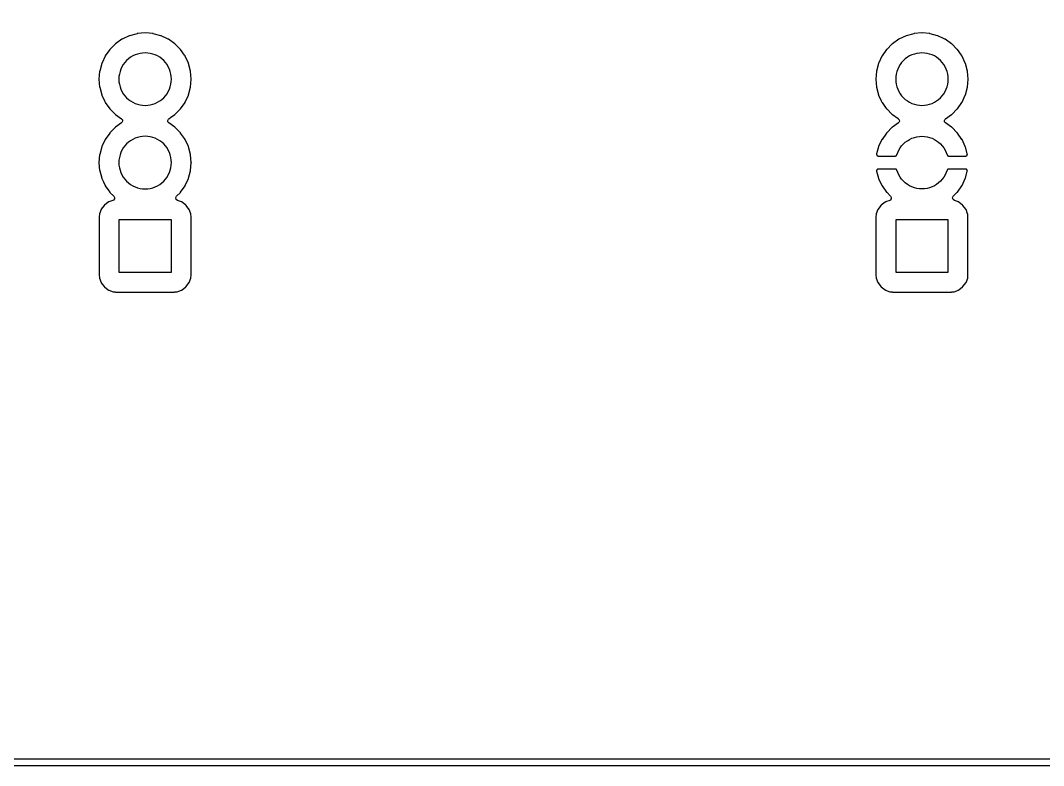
# Model space of a CAD drawing. Header units: metres. Extents: x 53 to 178, y -119 to -45.
# Drawn here: x 115.82 to 146.96, y -119.45 to -96.76 of the extents above; entities that cross this region are included whole.
import ezdxf

# ---------------------------------------------------------------- set-up
doc = ezdxf.new("R2010")
doc.units = ezdxf.units.M

msp = doc.modelspace()

# ---------------------------------------------------------------- linework, layer by layer
for points in [[(53.34, -44.911), (53.34, -119.171), (53.347, -119.204), (53.375, -119.236), (53.421, -119.25), (177.671, -119.25), (177.705, -119.243), (177.737, -119.215), (177.75, -119.169), (177.751, -118.531), (177.89, -44.91), (177.882, -44.876), (177.855, -44.844), (177.809, -44.83), (53.419, -44.83), (53.386, -44.837), (53.354, -44.865), (53.34, -44.911)], [(118.21, -101.093), (118.21, -101.093), (118.21, -101.094), (118.21, -101.095), (118.211, -101.096), (118.231, -101.332), (118.231, -101.333), (118.231, -101.334), (118.232, -101.336), (118.232, -101.337), (118.232, -101.337), (118.232, -101.338), (118.232, -101.339), (118.232, -101.34), (118.233, -101.34), (118.294, -101.569), (118.294, -101.57), (118.295, -101.571), (118.295, -101.572), (118.295, -101.573), (118.295, -101.573), (118.296, -101.575), (118.296, -101.576), (118.297, -101.577), (118.344, -101.678), (118.397, -101.791), (118.397, -101.791), (118.397, -101.792), (118.397, -101.792), (118.397, -101.792), (118.397, -101.792), (118.398, -101.794), (118.399, -101.795), (118.4, -101.797), (118.401, -101.799), (118.509, -101.953), (118.537, -101.992), (118.537, -101.993), (118.538, -101.994), (118.538, -101.995), (118.539, -101.995), (118.539, -101.995), (118.54, -101.996), (118.541, -101.997), (118.541, -101.998), (118.542, -101.999), (118.659, -102.116), (118.682, -102.158), (118.679, -102.198), (118.653, -102.234), (118.634, -102.244), (118.506, -102.291), (118.505, -102.292), (118.504, -102.292), (118.503, -102.293), (118.502, -102.293), (118.501, -102.294), (118.5, -102.294), (118.499, -102.295), (118.498, -102.295), (118.498, -102.295), (118.497, -102.296), (118.496, -102.297), (118.495, -102.297), (118.494, -102.298), (118.378, -102.384), (118.377, -102.386), (118.376, -102.387), (118.374, -102.388), (118.373, -102.389), (118.373, -102.389), (118.372, -102.39), (118.371, -102.392), (118.37, -102.393), (118.368, -102.394), (118.282, -102.51), (118.281, -102.511), (118.28, -102.512), (118.28, -102.514), (118.279, -102.515), (118.279, -102.515), (118.278, -102.516), (118.278, -102.517), (118.277, -102.518), (118.277, -102.518), (118.277, -102.519), (118.276, -102.52), (118.276, -102.521), (118.275, -102.522), (118.225, -102.657), (118.225, -102.658), (118.224, -102.659), (118.224, -102.66), (118.224, -102.661), (118.223, -102.662), (118.223, -102.663), (118.223, -102.664), (118.223, -102.665), (118.223, -102.666), (118.222, -102.667), (118.222, -102.668), (118.222, -102.669), (118.216, -102.729), (118.216, -102.73), (118.216, -102.731), (118.216, -102.731), (118.216, -102.732), (118.216, -102.732), (118.216, -102.733), (118.215, -102.734), (118.215, -104.53), (118.216, -104.531), (118.216, -104.532), (118.216, -104.533), (118.216, -104.534), (118.216, -104.535), (118.216, -104.535), (118.216, -104.535), (118.222, -104.595), (118.222, -104.596), (118.222, -104.597), (118.223, -104.598), (118.223, -104.599), (118.223, -104.6), (118.223, -104.601), (118.223, -104.602), (118.224, -104.603), (118.224, -104.604), (118.224, -104.605), (118.225, -104.606), (118.225, -104.607), (118.275, -104.742), (118.276, -104.743), (118.276, -104.744), (118.277, -104.745), (118.277, -104.746), (118.277, -104.746), (118.278, -104.747), (118.278, -104.748), (118.279, -104.749), (118.279, -104.749), (118.28, -104.75), (118.28, -104.752), (118.281, -104.753), (118.282, -104.754), (118.368, -104.87), (118.37, -104.871), (118.371, -104.872), (118.372, -104.874), (118.373, -104.875), (118.373, -104.875), (118.374, -104.876), (118.376, -104.877), (118.377, -104.878), (118.378, -104.88), (118.494, -104.966), (118.495, -104.967), (118.496, -104.968), (118.498, -104.968), (118.499, -104.969), (118.499, -104.969), (118.5, -104.97), (118.501, -104.97), (118.502, -104.971), (118.502, -104.971), (118.503, -104.971), (118.504, -104.972), (118.505, -104.972), (118.506, -104.973), (118.641, -105.023), (118.641, -105.023), (118.642, -105.023), (118.644, -105.024), (118.645, -105.024), (118.646, -105.024), (118.647, -105.025), (118.648, -105.025), (118.65, -105.025), (118.651, -105.025), (118.652, -105.026), (118.653, -105.026), (118.66, -105.027), (118.713, -105.032), (118.714, -105.032), (118.715, -105.032), (118.717, -105.032), (118.718, -105.033), (120.514, -105.033), (120.515, -105.032), (120.517, -105.032), (120.518, -105.032), (120.519, -105.032), (120.579, -105.026), (120.58, -105.026), (120.581, -105.026), (120.582, -105.025), (120.583, -105.025), (120.584, -105.025), (120.585, -105.025), (120.586, -105.025), (120.587, -105.024), (120.588, -105.024), (120.589, -105.024), (120.59, -105.023), (120.591, -105.023), (120.726, -104.973), (120.727, -104.972), (120.728, -104.972), (120.729, -104.971), (120.73, -104.971), (120.731, -104.97), (120.732, -104.97), (120.733, -104.969), (120.734, -104.968), (120.735, -104.968), (120.736, -104.967), (120.737, -104.967), (120.738, -104.966), (120.854, -104.88), (120.854, -104.879), (120.855, -104.878), (120.856, -104.877), (120.857, -104.877), (120.858, -104.876), (120.859, -104.875), (120.86, -104.874), (120.861, -104.873), (120.861, -104.872), (120.862, -104.871), (120.863, -104.87), (120.864, -104.87), (120.95, -104.754), (120.951, -104.753), (120.951, -104.752), (120.952, -104.751), (120.952, -104.75), (120.953, -104.749), (120.954, -104.748), (120.954, -104.747), (120.955, -104.746), (120.955, -104.745), (120.956, -104.744), (120.956, -104.743), (120.957, -104.742), (121.007, -104.607), (121.007, -104.606), (121.008, -104.605), (121.008, -104.604), (121.008, -104.603), (121.009, -104.602), (121.009, -104.601), (121.009, -104.6), (121.009, -104.599), (121.009, -104.598), (121.01, -104.597), (121.01, -104.596), (121.01, -104.595), (121.016, -104.535), (121.016, -104.534), (121.016, -104.533), (121.016, -104.531), (121.016, -104.53), (121.016, -102.734), (121.016, -102.733), (121.016, -102.731), (121.016, -102.73), (121.016, -102.729), (121.01, -102.669), (121.01, -102.668), (121.01, -102.667), (121.009, -102.666), (121.009, -102.665), (121.009, -102.664), (121.009, -102.663), (121.009, -102.662), (121.008, -102.661), (121.008, -102.66), (121.008, -102.659), (121.007, -102.658), (121.007, -102.657), (121.005, -102.652), (120.957, -102.522), (120.956, -102.521), (120.956, -102.52), (120.955, -102.519), (120.955, -102.518), (120.955, -102.518), (120.954, -102.517), (120.954, -102.516), (120.953, -102.515), (120.953, -102.515), (120.952, -102.514), (120.952, -102.512), (120.951, -102.511), (120.95, -102.51), (120.864, -102.394), (120.862, -102.393), (120.861, -102.392), (120.86, -102.39), (120.859, -102.389), (120.859, -102.389), (120.858, -102.388), (120.856, -102.387), (120.855, -102.386), (120.854, -102.384), (120.738, -102.298), (120.737, -102.297), (120.736, -102.296), (120.734, -102.296), (120.733, -102.295), (120.733, -102.295), (120.732, -102.294), (120.731, -102.294), (120.73, -102.293), (120.73, -102.293), (120.729, -102.293), (120.728, -102.292), (120.727, -102.292), (120.726, -102.291), (120.601, -102.245), (120.563, -102.216), (120.549, -102.178), (120.558, -102.135), (120.57, -102.118), (120.69, -101.999), (120.691, -101.998), (120.691, -101.997), (120.692, -101.996), (120.693, -101.996), (120.693, -101.995), (120.694, -101.994), (120.695, -101.993), (120.695, -101.992), (120.831, -101.799), (120.832, -101.798), (120.832, -101.797), (120.833, -101.796), (120.833, -101.795), (120.834, -101.794), (120.834, -101.793), (120.835, -101.792), (120.835, -101.791), (120.935, -101.577), (120.936, -101.576), (120.936, -101.575), (120.937, -101.574), (120.937, -101.573), (120.937, -101.572), (120.938, -101.571), (120.938, -101.57), (120.938, -101.569), (120.999, -101.34), (121, -101.339), (121, -101.338), (121, -101.337), (121, -101.336), (121, -101.335), (121.001, -101.334), (121.001, -101.333), (121.001, -101.332), (121.021, -101.096), (121.022, -101.095), (121.022, -101.094), (121.022, -101.093), (121.022, -101.092), (121.022, -101.091), (121.022, -101.09), (121.022, -101.089), (121.021, -101.088), (121.001, -100.852), (121.001, -100.851), (121.001, -100.85), (121, -100.849), (121, -100.848), (121, -100.847), (121, -100.846), (121, -100.845), (120.999, -100.844), (120.938, -100.615), (120.938, -100.614), (120.938, -100.613), (120.937, -100.612), (120.937, -100.611), (120.937, -100.61), (120.936, -100.609), (120.936, -100.608), (120.935, -100.607), (120.835, -100.393), (120.835, -100.392), (120.834, -100.391), (120.834, -100.39), (120.833, -100.389), (120.833, -100.388), (120.832, -100.387), (120.832, -100.386), (120.831, -100.385), (120.813, -100.36), (120.695, -100.192), (120.695, -100.191), (120.694, -100.19), (120.693, -100.189), (120.693, -100.188), (120.692, -100.188), (120.691, -100.187), (120.691, -100.186), (120.69, -100.185), (120.523, -100.018), (120.522, -100.017), (120.521, -100.017), (120.52, -100.016), (120.519, -100.015), (120.519, -100.015), (120.519, -100.014), (120.518, -100.014), (120.517, -100.013), (120.516, -100.013), (120.336, -99.887), (120.306, -99.849), (120.302, -99.809), (120.323, -99.768), (120.333, -99.76), (120.388, -99.721), (120.516, -99.631), (120.517, -99.631), (120.518, -99.63), (120.519, -99.629), (120.52, -99.629), (120.52, -99.628), (120.521, -99.627), (120.522, -99.627), (120.523, -99.626), (120.69, -99.459), (120.691, -99.458), (120.691, -99.457), (120.692, -99.456), (120.693, -99.456), (120.693, -99.455), (120.694, -99.454), (120.695, -99.453), (120.695, -99.452), (120.831, -99.259), (120.832, -99.258), (120.832, -99.257), (120.833, -99.256), (120.833, -99.255), (120.834, -99.254), (120.834, -99.253), (120.835, -99.252), (120.835, -99.251), (120.935, -99.037), (120.936, -99.036), (120.936, -99.035), (120.937, -99.034), (120.937, -99.033), (120.937, -99.032), (120.938, -99.031), (120.938, -99.03), (120.938, -99.029), (120.999, -98.8), (121, -98.799), (121, -98.798), (121, -98.797), (121, -98.796), (121, -98.795), (121.001, -98.794), (121.001, -98.793), (121.001, -98.792), (121.021, -98.556), (121.022, -98.555), (121.022, -98.554), (121.022, -98.553), (121.022, -98.552), (121.022, -98.551), (121.022, -98.55), (121.022, -98.549), (121.021, -98.548), (121.001, -98.312), (121.001, -98.311), (121.001, -98.31), (121, -98.309), (121, -98.308), (121, -98.307), (121, -98.306), (121, -98.305), (120.999, -98.304), (120.938, -98.075), (120.938, -98.074), (120.938, -98.073), (120.937, -98.072), (120.937, -98.071), (120.937, -98.07), (120.936, -98.069), (120.936, -98.068), (120.935, -98.067), (120.835, -97.853), (120.835, -97.852), (120.834, -97.851), (120.834, -97.85), (120.833, -97.849), (120.833, -97.848), (120.832, -97.847), (120.832, -97.846), (120.831, -97.845), (120.816, -97.825), (120.695, -97.652), (120.695, -97.651), (120.694, -97.65), (120.693, -97.649), (120.693, -97.648), (120.692, -97.648), (120.691, -97.647), (120.691, -97.646), (120.69, -97.645), (120.523, -97.478), (120.522, -97.477), (120.521, -97.477), (120.521, -97.476), (120.52, -97.475), (120.519, -97.475), (120.518, -97.474), (120.517, -97.473), (120.516, -97.473), (120.516, -97.473), (120.516, -97.473), (120.516, -97.473), (120.516, -97.473), (120.516, -97.473), (120.323, -97.337), (120.321, -97.336), (120.319, -97.335), (120.318, -97.334), (120.316, -97.333), (120.316, -97.333), (120.316, -97.333), (120.316, -97.333), (120.315, -97.333), (120.315, -97.333), (120.293, -97.322), (120.101, -97.233), (120.1, -97.232), (120.099, -97.232), (120.097, -97.231), (120.097, -97.231), (120.096, -97.231), (120.095, -97.231), (120.094, -97.23), (120.093, -97.23), (119.864, -97.169), (119.864, -97.168), (119.863, -97.168), (119.862, -97.168), (119.861, -97.168), (119.861, -97.168), (119.86, -97.168), (119.858, -97.167), (119.857, -97.167), (119.856, -97.167), (119.62, -97.147), (119.619, -97.146), (119.618, -97.146), (119.617, -97.146), (119.616, -97.146), (119.616, -97.146), (119.615, -97.146), (119.614, -97.146), (119.613, -97.146), (119.612, -97.147), (119.376, -97.167), (119.375, -97.167), (119.374, -97.167), (119.372, -97.168), (119.371, -97.168), (119.371, -97.168), (119.37, -97.168), (119.369, -97.168), (119.368, -97.168), (119.368, -97.169), (119.139, -97.23), (119.138, -97.23), (119.138, -97.23), (119.137, -97.231), (119.136, -97.231), (119.135, -97.231), (119.134, -97.232), (119.133, -97.232), (119.132, -97.232), (119.132, -97.232), (119.132, -97.232), (119.132, -97.233), (119.131, -97.233), (119.131, -97.233), (118.917, -97.333), (118.917, -97.333), (118.916, -97.333), (118.916, -97.333), (118.916, -97.333), (118.916, -97.333), (118.914, -97.334), (118.913, -97.335), (118.911, -97.336), (118.909, -97.337), (118.716, -97.473), (118.715, -97.473), (118.714, -97.474), (118.713, -97.475), (118.712, -97.475), (118.712, -97.476), (118.711, -97.477), (118.71, -97.477), (118.709, -97.478), (118.542, -97.645), (118.541, -97.646), (118.541, -97.647), (118.54, -97.648), (118.539, -97.648), (118.539, -97.649), (118.538, -97.65), (118.537, -97.651), (118.537, -97.652), (118.401, -97.845), (118.4, -97.847), (118.399, -97.849), (118.398, -97.85), (118.397, -97.852), (118.397, -97.852), (118.397, -97.852), (118.397, -97.852), (118.397, -97.853), (118.397, -97.853), (118.303, -98.054), (118.302, -98.056), (118.297, -98.067), (118.297, -98.067), (118.297, -98.068), (118.296, -98.068), (118.296, -98.068), (118.296, -98.068), (118.296, -98.069), (118.296, -98.07), (118.295, -98.071), (118.295, -98.072), (118.295, -98.073), (118.294, -98.074), (118.294, -98.074), (118.294, -98.075), (118.233, -98.304), (118.232, -98.304), (118.232, -98.305), (118.232, -98.306), (118.232, -98.307), (118.232, -98.307), (118.232, -98.308), (118.231, -98.31), (118.231, -98.311), (118.231, -98.312), (118.211, -98.548), (118.21, -98.549), (118.21, -98.55), (118.21, -98.551), (118.21, -98.552), (118.21, -98.552), (118.21, -98.553), (118.21, -98.554), (118.21, -98.555), (118.211, -98.556), (118.231, -98.792), (118.231, -98.793), (118.231, -98.794), (118.232, -98.796), (118.232, -98.797), (118.232, -98.797), (118.232, -98.798), (118.232, -98.799), (118.232, -98.8), (118.233, -98.8), (118.294, -99.029), (118.294, -99.03), (118.295, -99.031), (118.295, -99.032), (118.295, -99.033), (118.295, -99.033), (118.296, -99.035), (118.296, -99.036), (118.297, -99.037), (118.377, -99.208), (118.397, -99.251), (118.397, -99.251), (118.397, -99.252), (118.397, -99.252), (118.397, -99.252), (118.397, -99.252), (118.398, -99.254), (118.399, -99.255), (118.4, -99.257), (118.401, -99.259), (118.537, -99.452), (118.537, -99.452), (118.537, -99.452), (118.537, -99.452), (118.537, -99.452), (118.537, -99.452), (118.537, -99.453), (118.538, -99.454), (118.539, -99.455), (118.539, -99.456), (118.54, -99.457), (118.541, -99.457), (118.541, -99.458), (118.542, -99.459), (118.709, -99.626), (118.71, -99.627), (118.711, -99.627), (118.712, -99.628), (118.713, -99.629), (118.713, -99.629), (118.713, -99.63), (118.714, -99.63), (118.715, -99.631), (118.716, -99.631), (118.896, -99.757), (118.926, -99.795), (118.93, -99.835), (118.909, -99.876), (118.899, -99.884), (118.716, -100.013), (118.715, -100.013), (118.714, -100.014), (118.713, -100.015), (118.712, -100.015), (118.712, -100.016), (118.711, -100.017), (118.71, -100.017), (118.709, -100.018), (118.542, -100.185), (118.541, -100.186), (118.541, -100.187), (118.54, -100.188), (118.539, -100.188), (118.539, -100.189), (118.538, -100.19), (118.537, -100.191), (118.537, -100.192), (118.401, -100.385), (118.4, -100.387), (118.399, -100.389), (118.398, -100.39), (118.397, -100.392), (118.397, -100.392), (118.397, -100.392), (118.397, -100.392), (118.397, -100.393), (118.397, -100.393), (118.297, -100.607), (118.297, -100.607), (118.297, -100.608), (118.296, -100.608), (118.296, -100.608), (118.296, -100.608), (118.296, -100.609), (118.296, -100.61), (118.295, -100.611), (118.295, -100.612), (118.295, -100.613), (118.294, -100.614), (118.294, -100.614), (118.294, -100.615), (118.233, -100.844), (118.232, -100.844), (118.232, -100.845), (118.232, -100.846), (118.232, -100.847), (118.232, -100.847), (118.232, -100.848), (118.231, -100.85), (118.231, -100.851), (118.231, -100.852), (118.211, -101.088), (118.21, -101.089), (118.21, -101.09), (118.21, -101.091), (118.21, -101.092), (118.21, -101.092), (118.21, -101.093)], [(141.85, -98.553), (141.85, -98.553), (141.85, -98.554), (141.85, -98.555), (141.851, -98.556), (141.871, -98.792), (141.871, -98.793), (141.871, -98.794), (141.872, -98.796), (141.872, -98.797), (141.872, -98.797), (141.872, -98.798), (141.872, -98.799), (141.872, -98.8), (141.873, -98.8), (141.934, -99.029), (141.934, -99.03), (141.935, -99.031), (141.935, -99.032), (141.935, -99.033), (141.935, -99.033), (141.936, -99.035), (141.936, -99.036), (141.937, -99.037), (142.017, -99.208), (142.037, -99.251), (142.037, -99.251), (142.037, -99.252), (142.037, -99.252), (142.037, -99.252), (142.037, -99.252), (142.038, -99.254), (142.039, -99.255), (142.04, -99.257), (142.041, -99.259), (142.149, -99.413), (142.177, -99.452), (142.177, -99.453), (142.178, -99.454), (142.179, -99.455), (142.179, -99.456), (142.18, -99.456), (142.181, -99.457), (142.181, -99.458), (142.182, -99.459), (142.349, -99.626), (142.35, -99.627), (142.351, -99.627), (142.352, -99.628), (142.352, -99.629), (142.353, -99.629), (142.354, -99.63), (142.355, -99.631), (142.356, -99.631), (142.529, -99.753), (142.536, -99.758), (142.566, -99.795), (142.57, -99.835), (142.55, -99.876), (142.54, -99.884), (142.356, -100.013), (142.356, -100.013), (142.355, -100.014), (142.354, -100.015), (142.353, -100.016), (142.352, -100.017), (142.351, -100.018), (142.35, -100.019), (142.183, -100.186), (142.182, -100.186), (142.181, -100.187), (142.18, -100.188), (142.179, -100.189), (142.179, -100.189), (142.179, -100.19), (142.178, -100.191), (142.178, -100.191), (142.177, -100.192), (142.041, -100.386), (142.04, -100.387), (142.039, -100.389), (142.039, -100.39), (142.038, -100.392), (142.038, -100.392), (142.038, -100.392), (142.037, -100.393), (142.037, -100.393), (142.037, -100.393), (141.937, -100.607), (141.937, -100.608), (141.936, -100.61), (141.936, -100.611), (141.935, -100.612), (141.935, -100.613), (141.935, -100.614), (141.934, -100.616), (141.877, -100.829), (141.877, -100.83), (141.877, -100.831), (141.876, -100.832), (141.876, -100.833), (141.876, -100.834), (141.876, -100.835), (141.876, -100.837), (141.876, -100.838), (141.875, -100.839), (141.875, -100.84), (141.875, -100.841), (141.875, -100.842), (141.875, -100.842), (141.875, -100.843), (141.875, -100.844), (141.875, -100.846), (141.876, -100.847), (141.876, -100.848), (141.876, -100.849), (141.876, -100.851), (141.876, -100.852), (141.877, -100.853), (141.877, -100.854), (141.877, -100.855), (141.878, -100.857), (141.878, -100.858), (141.878, -100.859), (141.879, -100.86), (141.879, -100.861), (141.88, -100.862), (141.88, -100.863), (141.881, -100.864), (141.881, -100.866), (141.882, -100.867), (141.882, -100.868), (141.883, -100.869), (141.884, -100.87), (141.884, -100.871), (141.885, -100.872), (141.886, -100.873), (141.887, -100.874), (141.888, -100.875), (141.888, -100.876), (141.889, -100.876), (141.89, -100.877), (141.891, -100.878), (141.892, -100.879), (141.893, -100.88), (141.894, -100.881), (141.895, -100.881), (141.896, -100.882), (141.897, -100.883), (141.898, -100.884), (141.899, -100.884), (141.9, -100.885), (141.901, -100.886), (141.902, -100.886), (141.903, -100.887), (141.904, -100.887), (141.905, -100.888), (141.906, -100.888), (141.907, -100.889), (141.909, -100.889), (141.91, -100.889), (141.911, -100.89), (141.912, -100.89), (141.913, -100.891), (141.914, -100.891), (141.916, -100.891), (141.917, -100.891), (141.918, -100.891), (141.919, -100.892), (141.92, -100.892), (141.922, -100.892), (141.923, -100.892), (141.924, -100.892), (141.925, -100.892), (142.444, -100.892), (142.445, -100.892), (142.446, -100.892), (142.448, -100.892), (142.449, -100.892), (142.45, -100.892), (142.451, -100.891), (142.453, -100.891), (142.454, -100.891), (142.455, -100.891), (142.456, -100.89), (142.458, -100.89), (142.459, -100.89), (142.46, -100.889), (142.461, -100.889), (142.462, -100.888), (142.464, -100.888), (142.465, -100.887), (142.466, -100.887), (142.467, -100.886), (142.468, -100.886), (142.469, -100.885), (142.47, -100.884), (142.472, -100.884), (142.473, -100.883), (142.474, -100.882), (142.475, -100.881), (142.476, -100.881), (142.477, -100.88), (142.478, -100.879), (142.478, -100.878), (142.479, -100.877), (142.48, -100.876), (142.481, -100.875), (142.482, -100.874), (142.483, -100.873), (142.484, -100.872), (142.484, -100.871), (142.485, -100.87), (142.486, -100.869), (142.486, -100.868), (142.487, -100.867), (142.488, -100.866), (142.488, -100.865), (142.489, -100.864), (142.489, -100.862), (142.49, -100.861), (142.49, -100.86), (142.491, -100.859), (142.517, -100.786), (142.551, -100.715), (142.591, -100.648), (142.638, -100.585), (142.69, -100.526), (142.749, -100.474), (142.812, -100.427), (142.879, -100.387), (142.95, -100.353), (143.024, -100.327), (143.1, -100.307), (143.178, -100.296), (143.256, -100.292), (143.334, -100.296), (143.412, -100.307), (143.488, -100.327), (143.562, -100.353), (143.633, -100.387), (143.7, -100.427), (143.763, -100.474), (143.822, -100.526), (143.874, -100.585), (143.921, -100.648), (143.961, -100.715), (143.995, -100.786), (144.021, -100.859), (144.022, -100.86), (144.022, -100.861), (144.023, -100.862), (144.023, -100.864), (144.024, -100.865), (144.024, -100.866), (144.025, -100.867), (144.026, -100.868), (144.026, -100.869), (144.027, -100.87), (144.028, -100.871), (144.028, -100.872), (144.029, -100.873), (144.03, -100.874), (144.031, -100.875), (144.032, -100.876), (144.033, -100.877), (144.034, -100.878), (144.034, -100.879), (144.035, -100.88), (144.036, -100.881), (144.037, -100.881), (144.038, -100.882), (144.039, -100.883), (144.04, -100.884), (144.042, -100.884), (144.043, -100.885), (144.044, -100.886), (144.045, -100.886), (144.046, -100.887), (144.047, -100.887), (144.048, -100.888), (144.05, -100.888), (144.051, -100.889), (144.052, -100.889), (144.053, -100.89), (144.054, -100.89), (144.056, -100.89), (144.057, -100.891), (144.058, -100.891), (144.059, -100.891), (144.061, -100.891), (144.062, -100.892), (144.063, -100.892), (144.064, -100.892), (144.066, -100.892), (144.067, -100.892), (144.068, -100.892), (144.587, -100.892), (144.588, -100.892), (144.589, -100.892), (144.59, -100.892), (144.592, -100.892), (144.593, -100.892), (144.594, -100.891), (144.595, -100.891), (144.596, -100.891), (144.598, -100.891), (144.599, -100.891), (144.6, -100.89), (144.601, -100.89), (144.602, -100.889), (144.603, -100.889), (144.605, -100.889), (144.606, -100.888), (144.607, -100.888), (144.608, -100.887), (144.609, -100.887), (144.61, -100.886), (144.611, -100.886), (144.612, -100.885), (144.613, -100.884), (144.614, -100.884), (144.615, -100.883), (144.616, -100.882), (144.617, -100.881), (144.618, -100.881), (144.619, -100.88), (144.62, -100.879), (144.621, -100.878), (144.622, -100.877), (144.623, -100.876), (144.624, -100.876), (144.624, -100.875), (144.625, -100.874), (144.626, -100.873), (144.627, -100.872), (144.628, -100.871), (144.628, -100.87), (144.629, -100.869), (144.63, -100.868), (144.63, -100.867), (144.631, -100.866), (144.631, -100.864), (144.632, -100.863), (144.632, -100.862), (144.633, -100.861), (144.633, -100.86), (144.634, -100.859), (144.634, -100.858), (144.634, -100.857), (144.635, -100.855), (144.635, -100.854), (144.635, -100.853), (144.636, -100.852), (144.636, -100.851), (144.636, -100.849), (144.636, -100.848), (144.636, -100.847), (144.636, -100.846), (144.637, -100.844), (144.637, -100.843), (144.637, -100.842), (144.637, -100.841), (144.637, -100.84), (144.636, -100.838), (144.636, -100.837), (144.636, -100.836), (144.636, -100.835), (144.636, -100.833), (144.636, -100.832), (144.635, -100.831), (144.635, -100.83), (144.635, -100.829), (144.635, -100.829), (144.578, -100.616), (144.577, -100.614), (144.577, -100.613), (144.577, -100.612), (144.576, -100.611), (144.576, -100.61), (144.575, -100.608), (144.575, -100.607), (144.575, -100.607), (144.575, -100.607), (144.575, -100.607), (144.575, -100.607), (144.475, -100.393), (144.475, -100.393), (144.475, -100.393), (144.474, -100.392), (144.474, -100.392), (144.474, -100.392), (144.473, -100.39), (144.473, -100.389), (144.472, -100.387), (144.471, -100.386), (144.335, -100.192), (144.334, -100.191), (144.334, -100.191), (144.333, -100.19), (144.333, -100.189), (144.333, -100.189), (144.332, -100.188), (144.331, -100.187), (144.33, -100.186), (144.329, -100.186), (144.162, -100.019), (144.162, -100.018), (144.161, -100.017), (144.16, -100.016), (144.159, -100.016), (144.158, -100.015), (144.158, -100.014), (144.157, -100.014), (144.156, -100.013), (143.976, -99.887), (143.946, -99.85), (143.942, -99.809), (143.962, -99.769), (143.972, -99.76), (144.156, -99.631), (144.157, -99.631), (144.158, -99.63), (144.159, -99.629), (144.16, -99.629), (144.16, -99.628), (144.161, -99.627), (144.162, -99.627), (144.163, -99.626), (144.33, -99.459), (144.331, -99.458), (144.331, -99.457), (144.332, -99.456), (144.333, -99.456), (144.333, -99.455), (144.334, -99.454), (144.335, -99.453), (144.335, -99.452), (144.471, -99.259), (144.472, -99.258), (144.472, -99.257), (144.473, -99.256), (144.473, -99.255), (144.474, -99.254), (144.474, -99.253), (144.475, -99.252), (144.475, -99.251), (144.575, -99.037), (144.576, -99.036), (144.576, -99.035), (144.577, -99.034), (144.577, -99.033), (144.577, -99.032), (144.578, -99.031), (144.578, -99.03), (144.578, -99.029), (144.639, -98.8), (144.64, -98.799), (144.64, -98.798), (144.64, -98.797), (144.64, -98.796), (144.64, -98.795), (144.641, -98.794), (144.641, -98.793), (144.641, -98.792), (144.661, -98.556), (144.662, -98.555), (144.662, -98.554), (144.662, -98.553), (144.662, -98.552), (144.662, -98.551), (144.662, -98.55), (144.662, -98.549), (144.661, -98.548), (144.641, -98.312), (144.641, -98.311), (144.641, -98.31), (144.64, -98.309), (144.64, -98.308), (144.64, -98.307), (144.64, -98.306), (144.64, -98.305), (144.639, -98.304), (144.578, -98.075), (144.578, -98.074), (144.578, -98.073), (144.577, -98.072), (144.577, -98.071), (144.577, -98.07), (144.576, -98.069), (144.576, -98.068), (144.575, -98.067), (144.475, -97.853), (144.475, -97.852), (144.474, -97.851), (144.474, -97.85), (144.473, -97.849), (144.473, -97.848), (144.472, -97.847), (144.472, -97.846), (144.471, -97.845), (144.456, -97.825), (144.335, -97.652), (144.335, -97.651), (144.334, -97.65), (144.333, -97.649), (144.333, -97.648), (144.332, -97.648), (144.331, -97.647), (144.331, -97.646), (144.33, -97.645), (144.163, -97.478), (144.162, -97.477), (144.161, -97.477), (144.161, -97.476), (144.16, -97.475), (144.159, -97.475), (144.158, -97.474), (144.157, -97.473), (144.156, -97.473), (144.156, -97.473), (144.156, -97.473), (144.156, -97.473), (144.156, -97.473), (144.156, -97.473), (143.963, -97.337), (143.961, -97.336), (143.959, -97.335), (143.958, -97.334), (143.956, -97.333), (143.956, -97.333), (143.956, -97.333), (143.956, -97.333), (143.955, -97.333), (143.955, -97.333), (143.933, -97.322), (143.741, -97.233), (143.74, -97.232), (143.739, -97.232), (143.737, -97.231), (143.737, -97.231), (143.736, -97.231), (143.735, -97.231), (143.734, -97.23), (143.733, -97.23), (143.504, -97.169), (143.504, -97.168), (143.503, -97.168), (143.502, -97.168), (143.501, -97.168), (143.501, -97.168), (143.5, -97.168), (143.498, -97.167), (143.497, -97.167), (143.496, -97.167), (143.26, -97.147), (143.259, -97.146), (143.258, -97.146), (143.257, -97.146), (143.256, -97.146), (143.256, -97.146), (143.255, -97.146), (143.254, -97.146), (143.253, -97.146), (143.252, -97.147), (143.016, -97.167), (143.015, -97.167), (143.014, -97.167), (143.012, -97.168), (143.011, -97.168), (143.011, -97.168), (143.01, -97.168), (143.009, -97.168), (143.008, -97.168), (143.008, -97.169), (142.779, -97.23), (142.778, -97.23), (142.778, -97.23), (142.777, -97.231), (142.776, -97.231), (142.775, -97.231), (142.774, -97.232), (142.773, -97.232), (142.772, -97.232), (142.772, -97.232), (142.772, -97.232), (142.772, -97.233), (142.771, -97.233), (142.771, -97.233), (142.557, -97.333), (142.557, -97.333), (142.556, -97.333), (142.556, -97.333), (142.556, -97.333), (142.556, -97.333), (142.554, -97.334), (142.553, -97.335), (142.551, -97.336), (142.549, -97.337), (142.356, -97.473), (142.355, -97.473), (142.354, -97.474), (142.353, -97.475), (142.352, -97.475), (142.352, -97.476), (142.351, -97.477), (142.35, -97.477), (142.349, -97.478), (142.182, -97.645), (142.181, -97.646), (142.181, -97.647), (142.18, -97.648), (142.179, -97.648), (142.179, -97.649), (142.178, -97.65), (142.177, -97.651), (142.177, -97.652), (142.041, -97.845), (142.04, -97.847), (142.039, -97.849), (142.038, -97.85), (142.037, -97.852), (142.037, -97.852), (142.037, -97.852), (142.037, -97.852), (142.037, -97.853), (142.037, -97.853), (141.943, -98.054), (141.942, -98.056), (141.937, -98.067), (141.937, -98.067), (141.937, -98.068), (141.937, -98.068), (141.936, -98.068), (141.936, -98.068), (141.936, -98.069), (141.936, -98.07), (141.935, -98.071), (141.935, -98.072), (141.935, -98.073), (141.934, -98.074), (141.934, -98.074), (141.934, -98.075), (141.873, -98.304), (141.872, -98.304), (141.872, -98.305), (141.872, -98.306), (141.872, -98.307), (141.872, -98.307), (141.872, -98.308), (141.871, -98.31), (141.871, -98.311), (141.871, -98.312), (141.851, -98.548), (141.85, -98.549), (141.85, -98.55), (141.85, -98.551), (141.85, -98.552), (141.85, -98.552), (141.85, -98.553)], [(119.616, -99.352), (119.694, -99.348), (119.772, -99.337), (119.848, -99.317), (119.922, -99.291), (119.993, -99.257), (120.06, -99.217), (120.123, -99.17), (120.182, -99.118), (120.234, -99.059), (120.281, -98.996), (120.321, -98.929), (120.355, -98.858), (120.381, -98.784), (120.401, -98.708), (120.412, -98.63), (120.416, -98.552), (120.412, -98.474), (120.401, -98.396), (120.381, -98.32), (120.355, -98.246), (120.321, -98.175), (120.281, -98.108), (120.234, -98.045), (120.182, -97.986), (120.123, -97.934), (120.06, -97.887), (119.993, -97.847), (119.922, -97.813), (119.848, -97.787), (119.772, -97.767), (119.694, -97.756), (119.616, -97.752), (119.538, -97.756), (119.46, -97.767), (119.384, -97.787), (119.31, -97.813), (119.239, -97.847), (119.172, -97.887), (119.109, -97.934), (119.05, -97.986), (118.998, -98.045), (118.951, -98.108), (118.911, -98.175), (118.877, -98.246), (118.851, -98.32), (118.831, -98.396), (118.82, -98.474), (118.816, -98.552), (118.82, -98.63), (118.831, -98.708), (118.851, -98.784), (118.877, -98.858), (118.911, -98.929), (118.951, -98.996), (118.998, -99.059), (119.05, -99.118), (119.109, -99.17), (119.172, -99.217), (119.239, -99.257), (119.31, -99.291), (119.384, -99.317), (119.46, -99.337), (119.538, -99.348), (119.616, -99.352)], [(142.95, -99.291), (143.024, -99.317), (143.1, -99.337), (143.178, -99.348), (143.256, -99.352), (143.334, -99.348), (143.412, -99.337), (143.488, -99.317), (143.562, -99.291), (143.633, -99.257), (143.7, -99.217), (143.763, -99.17), (143.822, -99.118), (143.874, -99.059), (143.921, -98.996), (143.961, -98.929), (143.995, -98.858), (144.021, -98.784), (144.041, -98.708), (144.052, -98.63), (144.056, -98.552), (144.052, -98.474), (144.041, -98.396), (144.021, -98.32), (143.995, -98.246), (143.961, -98.175), (143.921, -98.108), (143.874, -98.045), (143.822, -97.986), (143.763, -97.934), (143.7, -97.887), (143.633, -97.847), (143.562, -97.813), (143.488, -97.787), (143.412, -97.767), (143.334, -97.756), (143.256, -97.752), (143.178, -97.756), (143.1, -97.767), (143.024, -97.787), (142.95, -97.813), (142.879, -97.847), (142.812, -97.887), (142.749, -97.934), (142.69, -97.986), (142.638, -98.045), (142.591, -98.108), (142.551, -98.175), (142.517, -98.246), (142.491, -98.32), (142.471, -98.396), (142.46, -98.474), (142.456, -98.552), (142.46, -98.63), (142.471, -98.708), (142.491, -98.784), (142.517, -98.858), (142.551, -98.929), (142.591, -98.996), (142.638, -99.059), (142.69, -99.118), (142.749, -99.17), (142.812, -99.217), (142.879, -99.257), (142.95, -99.291)], [(119.616, -101.892), (119.694, -101.888), (119.772, -101.877), (119.848, -101.857), (119.922, -101.831), (119.993, -101.797), (120.06, -101.757), (120.123, -101.71), (120.182, -101.658), (120.234, -101.599), (120.281, -101.536), (120.321, -101.469), (120.355, -101.398), (120.381, -101.324), (120.401, -101.248), (120.412, -101.17), (120.416, -101.092), (120.412, -101.014), (120.401, -100.936), (120.381, -100.86), (120.355, -100.786), (120.321, -100.715), (120.281, -100.648), (120.234, -100.585), (120.182, -100.526), (120.123, -100.474), (120.06, -100.427), (119.993, -100.387), (119.922, -100.353), (119.848, -100.327), (119.772, -100.307), (119.694, -100.296), (119.616, -100.292), (119.538, -100.296), (119.46, -100.307), (119.384, -100.327), (119.31, -100.353), (119.239, -100.387), (119.172, -100.427), (119.109, -100.474), (119.05, -100.526), (118.998, -100.585), (118.951, -100.648), (118.911, -100.715), (118.877, -100.786), (118.851, -100.86), (118.831, -100.936), (118.82, -101.014), (118.816, -101.092), (118.82, -101.17), (118.831, -101.248), (118.851, -101.324), (118.877, -101.398), (118.911, -101.469), (118.951, -101.536), (118.998, -101.599), (119.05, -101.658), (119.109, -101.71), (119.172, -101.757), (119.239, -101.797), (119.31, -101.831), (119.384, -101.857), (119.46, -101.877), (119.538, -101.888), (119.616, -101.892)], [(141.856, -104.535), (141.862, -104.595), (141.862, -104.596), (141.862, -104.597), (141.863, -104.598), (141.863, -104.599), (141.863, -104.6), (141.863, -104.601), (141.863, -104.602), (141.864, -104.603), (141.864, -104.604), (141.864, -104.605), (141.865, -104.606), (141.865, -104.607), (141.915, -104.742), (141.916, -104.743), (141.916, -104.744), (141.917, -104.745), (141.917, -104.746), (141.917, -104.746), (141.918, -104.747), (141.918, -104.748), (141.919, -104.749), (141.919, -104.749), (141.92, -104.75), (141.92, -104.752), (141.921, -104.753), (141.922, -104.754), (142.008, -104.87), (142.01, -104.871), (142.011, -104.872), (142.012, -104.874), (142.013, -104.875), (142.013, -104.875), (142.014, -104.876), (142.016, -104.877), (142.017, -104.878), (142.018, -104.88), (142.134, -104.966), (142.135, -104.967), (142.136, -104.968), (142.138, -104.968), (142.139, -104.969), (142.139, -104.969), (142.14, -104.97), (142.141, -104.97), (142.142, -104.971), (142.142, -104.971), (142.143, -104.971), (142.144, -104.972), (142.145, -104.972), (142.146, -104.973), (142.281, -105.023), (142.281, -105.023), (142.282, -105.023), (142.284, -105.024), (142.285, -105.024), (142.286, -105.024), (142.287, -105.025), (142.288, -105.025), (142.29, -105.025), (142.291, -105.025), (142.292, -105.026), (142.293, -105.026), (142.3, -105.027), (142.353, -105.032), (142.354, -105.032), (142.355, -105.032), (142.357, -105.032), (142.358, -105.033), (144.154, -105.033), (144.155, -105.032), (144.157, -105.032), (144.158, -105.032), (144.159, -105.032), (144.219, -105.026), (144.22, -105.026), (144.221, -105.026), (144.222, -105.025), (144.223, -105.025), (144.224, -105.025), (144.225, -105.025), (144.226, -105.025), (144.227, -105.024), (144.228, -105.024), (144.229, -105.024), (144.23, -105.023), (144.231, -105.023), (144.366, -104.973), (144.367, -104.972), (144.368, -104.972), (144.369, -104.971), (144.37, -104.971), (144.371, -104.97), (144.372, -104.97), (144.373, -104.969), (144.374, -104.968), (144.375, -104.968), (144.376, -104.967), (144.377, -104.967), (144.378, -104.966), (144.494, -104.88), (144.494, -104.879), (144.495, -104.878), (144.496, -104.877), (144.497, -104.877), (144.498, -104.876), (144.499, -104.875), (144.5, -104.874), (144.501, -104.873), (144.501, -104.872), (144.502, -104.871), (144.503, -104.87), (144.504, -104.87), (144.59, -104.754), (144.591, -104.753), (144.591, -104.752), (144.592, -104.751), (144.592, -104.75), (144.593, -104.749), (144.594, -104.748), (144.594, -104.747), (144.595, -104.746), (144.595, -104.745), (144.596, -104.744), (144.596, -104.743), (144.597, -104.742), (144.647, -104.607), (144.647, -104.606), (144.648, -104.605), (144.648, -104.604), (144.648, -104.603), (144.649, -104.602), (144.649, -104.601), (144.649, -104.6), (144.649, -104.599), (144.649, -104.598), (144.65, -104.597), (144.65, -104.596), (144.65, -104.595), (144.656, -104.535), (144.656, -104.534), (144.656, -104.533), (144.656, -104.531), (144.656, -104.53), (144.656, -104.53), (144.656, -102.734), (144.656, -102.733), (144.656, -102.731), (144.656, -102.73), (144.656, -102.729), (144.65, -102.669), (144.65, -102.668), (144.65, -102.667), (144.649, -102.666), (144.649, -102.665), (144.649, -102.664), (144.649, -102.663), (144.649, -102.662), (144.648, -102.661), (144.648, -102.66), (144.648, -102.659), (144.647, -102.658), (144.647, -102.657), (144.645, -102.652), (144.597, -102.522), (144.596, -102.521), (144.596, -102.52), (144.595, -102.519), (144.595, -102.518), (144.595, -102.518), (144.594, -102.517), (144.594, -102.516), (144.593, -102.515), (144.593, -102.515), (144.592, -102.514), (144.592, -102.512), (144.591, -102.511), (144.59, -102.51), (144.504, -102.394), (144.502, -102.393), (144.501, -102.392), (144.5, -102.39), (144.499, -102.389), (144.499, -102.389), (144.498, -102.388), (144.496, -102.387), (144.495, -102.386), (144.494, -102.384), (144.378, -102.298), (144.377, -102.297), (144.376, -102.296), (144.374, -102.296), (144.373, -102.295), (144.373, -102.295), (144.372, -102.294), (144.371, -102.294), (144.37, -102.293), (144.37, -102.293), (144.369, -102.293), (144.368, -102.292), (144.367, -102.292), (144.366, -102.291), (144.241, -102.245), (144.202, -102.216), (144.188, -102.178), (144.197, -102.135), (144.21, -102.118), (144.329, -101.998), (144.33, -101.998), (144.331, -101.997), (144.332, -101.996), (144.332, -101.995), (144.333, -101.994), (144.334, -101.994), (144.334, -101.993), (144.335, -101.992), (144.471, -101.798), (144.471, -101.797), (144.472, -101.796), (144.472, -101.796), (144.473, -101.795), (144.473, -101.794), (144.474, -101.793), (144.474, -101.792), (144.475, -101.791), (144.575, -101.577), (144.575, -101.576), (144.576, -101.574), (144.576, -101.573), (144.577, -101.572), (144.577, -101.571), (144.577, -101.57), (144.578, -101.568), (144.635, -101.355), (144.635, -101.354), (144.636, -101.353), (144.636, -101.351), (144.636, -101.35), (144.636, -101.349), (144.636, -101.348), (144.636, -101.347), (144.637, -101.345), (144.637, -101.344), (144.637, -101.343), (144.637, -101.342), (144.637, -101.341), (144.637, -101.339), (144.636, -101.338), (144.636, -101.337), (144.636, -101.336), (144.636, -101.335), (144.636, -101.333), (144.636, -101.332), (144.635, -101.331), (144.635, -101.33), (144.635, -101.329), (144.635, -101.328), (144.634, -101.326), (144.634, -101.325), (144.633, -101.324), (144.633, -101.323), (144.632, -101.322), (144.632, -101.321), (144.631, -101.32), (144.631, -101.319), (144.63, -101.318), (144.63, -101.317), (144.629, -101.316), (144.628, -101.315), (144.628, -101.314), (144.627, -101.313), (144.626, -101.312), (144.626, -101.311), (144.625, -101.31), (144.624, -101.309), (144.623, -101.308), (144.622, -101.307), (144.622, -101.306), (144.621, -101.305), (144.62, -101.305), (144.619, -101.304), (144.618, -101.303), (144.617, -101.302), (144.616, -101.302), (144.615, -101.301), (144.614, -101.3), (144.613, -101.299), (144.612, -101.299), (144.611, -101.298), (144.61, -101.298), (144.609, -101.297), (144.608, -101.297), (144.607, -101.296), (144.605, -101.296), (144.604, -101.295), (144.603, -101.295), (144.602, -101.294), (144.601, -101.294), (144.6, -101.294), (144.599, -101.293), (144.597, -101.293), (144.596, -101.293), (144.595, -101.293), (144.594, -101.293), (144.593, -101.292), (144.591, -101.292), (144.59, -101.292), (144.589, -101.292), (144.588, -101.292), (144.587, -101.292), (144.068, -101.292), (144.067, -101.292), (144.066, -101.292), (144.064, -101.292), (144.063, -101.292), (144.062, -101.292), (144.061, -101.293), (144.059, -101.293), (144.058, -101.293), (144.057, -101.293), (144.056, -101.294), (144.054, -101.294), (144.053, -101.294), (144.052, -101.295), (144.051, -101.295), (144.05, -101.296), (144.048, -101.296), (144.047, -101.297), (144.046, -101.297), (144.045, -101.298), (144.044, -101.298), (144.043, -101.299), (144.042, -101.3), (144.04, -101.3), (144.039, -101.301), (144.038, -101.302), (144.037, -101.303), (144.036, -101.303), (144.035, -101.304), (144.034, -101.305), (144.034, -101.306), (144.033, -101.307), (144.032, -101.308), (144.031, -101.309), (144.03, -101.31), (144.029, -101.311), (144.028, -101.312), (144.028, -101.313), (144.027, -101.314), (144.026, -101.315), (144.026, -101.316), (144.025, -101.317), (144.024, -101.318), (144.024, -101.319), (144.023, -101.32), (144.023, -101.322), (144.022, -101.323), (144.022, -101.324), (144.021, -101.325), (143.995, -101.398), (143.961, -101.469), (143.921, -101.536), (143.874, -101.599), (143.822, -101.658), (143.763, -101.71), (143.7, -101.757), (143.633, -101.797), (143.562, -101.831), (143.488, -101.857), (143.412, -101.877), (143.334, -101.888), (143.256, -101.892), (143.178, -101.888), (143.1, -101.877), (143.024, -101.857), (142.95, -101.831), (142.879, -101.797), (142.812, -101.757), (142.749, -101.71), (142.69, -101.658), (142.638, -101.599), (142.591, -101.536), (142.551, -101.469), (142.517, -101.398), (142.491, -101.325), (142.49, -101.324), (142.49, -101.323), (142.489, -101.322), (142.489, -101.32), (142.488, -101.319), (142.488, -101.318), (142.487, -101.317), (142.486, -101.316), (142.486, -101.315), (142.485, -101.314), (142.484, -101.313), (142.484, -101.312), (142.483, -101.311), (142.482, -101.31), (142.481, -101.309), (142.48, -101.308), (142.479, -101.307), (142.478, -101.306), (142.478, -101.305), (142.477, -101.304), (142.476, -101.303), (142.475, -101.303), (142.474, -101.302), (142.473, -101.301), (142.472, -101.3), (142.47, -101.3), (142.469, -101.299), (142.468, -101.298), (142.467, -101.298), (142.466, -101.297), (142.465, -101.297), (142.464, -101.296), (142.462, -101.296), (142.461, -101.295), (142.46, -101.295), (142.459, -101.294), (142.458, -101.294), (142.456, -101.294), (142.455, -101.293), (142.454, -101.293), (142.453, -101.293), (142.451, -101.293), (142.45, -101.292), (142.449, -101.292), (142.448, -101.292), (142.446, -101.292), (142.445, -101.292), (142.444, -101.292), (141.925, -101.292), (141.924, -101.292), (141.923, -101.292), (141.922, -101.292), (141.921, -101.292), (141.919, -101.292), (141.918, -101.293), (141.917, -101.293), (141.916, -101.293), (141.915, -101.293), (141.913, -101.293), (141.912, -101.294), (141.911, -101.294), (141.91, -101.294), (141.909, -101.295), (141.908, -101.295), (141.907, -101.296), (141.905, -101.296), (141.904, -101.297), (141.903, -101.297), (141.902, -101.298), (141.901, -101.298), (141.9, -101.299), (141.899, -101.299), (141.898, -101.3), (141.897, -101.301), (141.896, -101.302), (141.895, -101.302), (141.894, -101.303), (141.893, -101.304), (141.892, -101.305), (141.891, -101.305), (141.89, -101.306), (141.89, -101.307), (141.889, -101.308), (141.888, -101.309), (141.887, -101.31), (141.886, -101.311), (141.886, -101.312), (141.885, -101.313), (141.884, -101.314), (141.884, -101.315), (141.883, -101.316), (141.882, -101.317), (141.882, -101.318), (141.881, -101.319), (141.881, -101.32), (141.88, -101.321), (141.88, -101.322), (141.879, -101.323), (141.879, -101.324), (141.878, -101.325), (141.878, -101.326), (141.877, -101.328), (141.877, -101.329), (141.877, -101.33), (141.877, -101.331), (141.876, -101.332), (141.876, -101.333), (141.876, -101.335), (141.876, -101.336), (141.876, -101.337), (141.875, -101.338), (141.875, -101.339), (141.875, -101.341), (141.875, -101.342), (141.875, -101.343), (141.875, -101.344), (141.875, -101.345), (141.876, -101.347), (141.876, -101.348), (141.876, -101.349), (141.876, -101.35), (141.876, -101.351), (141.876, -101.353), (141.877, -101.354), (141.877, -101.355), (141.934, -101.568), (141.935, -101.57), (141.935, -101.571), (141.935, -101.572), (141.936, -101.573), (141.936, -101.574), (141.937, -101.576), (141.937, -101.577), (141.937, -101.577), (141.937, -101.577), (141.937, -101.577), (141.937, -101.577), (142.037, -101.791), (142.038, -101.792), (142.038, -101.793), (142.039, -101.794), (142.039, -101.795), (142.04, -101.796), (142.04, -101.796), (142.041, -101.797), (142.041, -101.798), (142.177, -101.992), (142.178, -101.993), (142.178, -101.994), (142.179, -101.994), (142.18, -101.995), (142.18, -101.996), (142.181, -101.997), (142.182, -101.998), (142.183, -101.998), (142.3, -102.115), (142.323, -102.158), (142.32, -102.198), (142.293, -102.233), (142.275, -102.243), (142.146, -102.291), (142.145, -102.292), (142.144, -102.292), (142.143, -102.293), (142.142, -102.293), (142.142, -102.293), (142.141, -102.294), (142.14, -102.294), (142.139, -102.295), (142.139, -102.295), (142.138, -102.296), (142.136, -102.296), (142.135, -102.297), (142.134, -102.298), (142.018, -102.384), (142.017, -102.386), (142.016, -102.387), (142.014, -102.388), (142.013, -102.389), (142.013, -102.389), (142.012, -102.39), (142.011, -102.392), (142.01, -102.393), (142.008, -102.394), (141.922, -102.51), (141.921, -102.511), (141.92, -102.512), (141.92, -102.514), (141.919, -102.515), (141.919, -102.515), (141.918, -102.516), (141.918, -102.517), (141.917, -102.518), (141.917, -102.518), (141.917, -102.519), (141.916, -102.52), (141.916, -102.521), (141.915, -102.522), (141.865, -102.657), (141.865, -102.658), (141.864, -102.659), (141.864, -102.66), (141.864, -102.661), (141.863, -102.662), (141.863, -102.663), (141.863, -102.664), (141.863, -102.665), (141.863, -102.666), (141.862, -102.667), (141.862, -102.668), (141.862, -102.669), (141.856, -102.729), (141.856, -102.73), (141.856, -102.731), (141.856, -102.731), (141.856, -102.732), (141.856, -102.732), (141.856, -102.733), (141.855, -102.734), (141.855, -104.53), (141.856, -104.531), (141.856, -104.532), (141.856, -104.533), (141.856, -104.534), (141.856, -104.535), (141.856, -104.535), (141.856, -104.535)], [(118.816, -104.432), (120.416, -104.432), (120.416, -102.832), (118.816, -102.832), (118.816, -104.432)], [(142.456, -104.432), (144.056, -104.432), (144.056, -102.832), (142.456, -102.832), (142.456, -104.432)], [(53.19, -119.45), (178.04, -119.45)]]:
    msp.add_lwpolyline(points)

doc.saveas('drawing.dxf')
